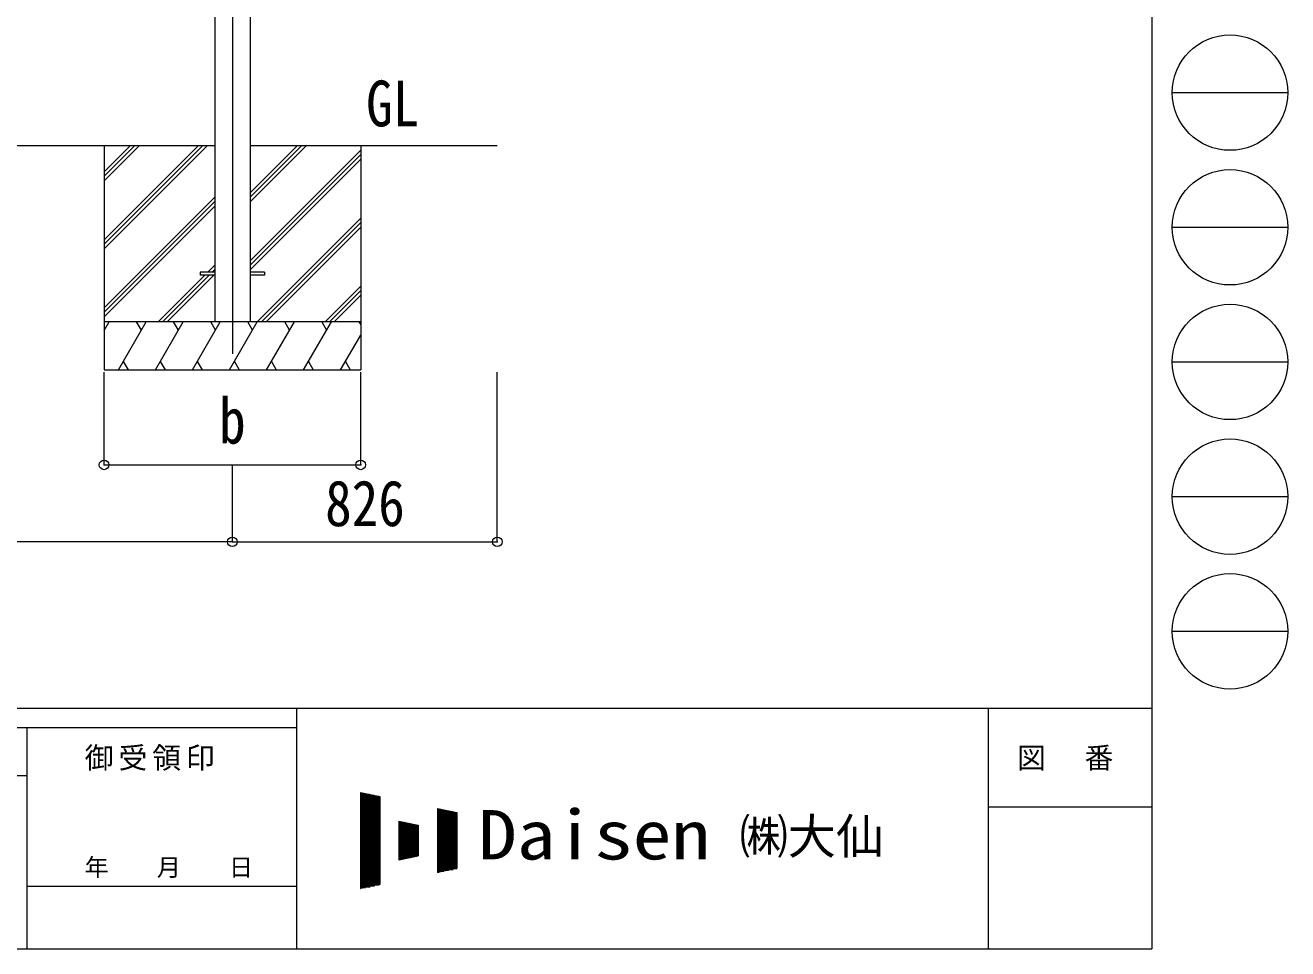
# Model space of a CAD drawing. Units: millimetres at full size, sheet at 1:30; details may follow other scales. Extents: x -8385 to 8479, y -5853 to 5787.
# Drawn here: x 4543 to 8479, y -5853 to -2973 of the extents above; entities that cross this region are included whole.
import ezdxf
from ezdxf.enums import TextEntityAlignment as Align

# ---------------------------------------------------------------- set-up
doc = ezdxf.new("R2010")
doc.units = ezdxf.units.MM
doc.header["$LTSCALE"] = 30
doc.header["$PDMODE"] = 32
doc.header["$PDSIZE"] = 30
for name, color, linetype, lineweight in [('0-0_0', 7, 'Continuous', 9), ('0-1_本体', 4, 'Continuous', 9), ('0-2_部品', 7, 'Continuous', 9), ('0-8_PARTS2', 2, 'Continuous', 9), ('0-A_寸法', 6, 'Continuous', 9), ('F-0_240', 7, 'Continuous', 9)]:
    doc.layers.add(name, color=color, linetype=linetype, lineweight=lineweight)
doc.styles.add('ＭＳ ゴシック', font='')
doc.styles.get('ＭＳ ゴシック').set_extended_font_data('MS Gothic')

msp = doc.modelspace()

# ---------------------------------------------------------------- linework, layer by layer
at = {"layer": '0-0_0'}
for p, q in [((3543.36, -3347.25), (5133.36, -3347.25)), ((4788.36, -3347.25), (4788.36, -4047.25)), ((4788.36, -3641.42), (5082.54, -3347.25)), ((4788.36, -3655.56), (5096.69, -3347.25)), ((4788.36, -3669.71), (5110.83, -3347.25)), ((4788.36, -3457.58), (4898.69, -3347.25)), ((4788.36, -3443.43), (4884.55, -3347.25)), ((4788.36, -3429.29), (4870.41, -3347.25)), ((5243.36, -3347.25), (6014.36, -3347.25)), ((5243.36, -3523.08), (5419.19, -3347.25)), ((5243.36, -3508.93), (5405.05, -3347.25)), ((5243.36, -3494.79), (5390.91, -3347.25)), ((5243.36, -3706.92), (5588.36, -3361.93)), ((5243.36, -3721.06), (5588.36, -3376.07)), ((5588.36, -3347.25), (5588.36, -4047.25)), ((5243.36, -3735.21), (5588.36, -3390.21)), ((4788.36, -3853.55), (5133.36, -3508.56)), ((4788.36, -3867.7), (5133.36, -3522.7)), ((4788.36, -3881.84), (5133.36, -3536.84)), ((5265.17, -3897.25), (5588.36, -3574.06)), ((5279.31, -3897.25), (5588.36, -3588.2)), ((5293.46, -3897.25), (5588.36, -3602.34)), ((5111.31, -3742.75), (5133.36, -3720.69)), ((5125.45, -3742.75), (5133.36, -3734.83)), ((4956.8, -3897.25), (5102.31, -3751.75)), ((4970.95, -3897.25), (5116.45, -3751.75)), ((4985.09, -3897.25), (5130.59, -3751.75)), ((5477.3, -3897.25), (5588.36, -3786.19)), ((5491.45, -3897.25), (5588.36, -3800.33)), ((5505.59, -3897.25), (5588.36, -3814.47)), ((5588.36, -3897.25), (4788.36, -3897.25)), ((4788.36, -3924.75), (4804.24, -3897.25)), ((4833.11, -4047.25), (4919.71, -3897.25)), ((4904.71, -3923.23), (4889.71, -3897.24)), ((4948.58, -4047.24), (5035.18, -3897.25)), ((5020.18, -3923.23), (5005.18, -3897.25)), ((5064.05, -4047.25), (5150.65, -3897.25)), ((5135.65, -3923.23), (5120.65, -3897.25)), ((5179.52, -4047.25), (5266.12, -3897.25)), ((5251.12, -3923.23), (5236.12, -3897.24)), ((5294.99, -4047.25), (5381.59, -3897.25)), ((5366.59, -3923.23), (5351.59, -3897.25)), ((5410.46, -4047.25), (5497.06, -3897.25)), ((5467.06, -3897.25), (5482.06, -3923.23)), ((5582.53, -3897.25), (5588.36, -3907.35)), ((5525.93, -4047.25), (5588.36, -3939.11)), ((4788.36, -4047.25), (5588.36, -4047.25)), ((4848.11, -4021.27), (4863.11, -4047.25)), ((4963.58, -4021.27), (4978.58, -4047.24)), ((5079.05, -4021.26), (5094.05, -4047.25)), ((5194.52, -4021.27), (5209.52, -4047.25)), ((5309.99, -4021.27), (5324.99, -4047.25)), ((5425.46, -4021.27), (5440.46, -4047.25)), ((5540.93, -4021.27), (5555.93, -4047.25))]:
    msp.add_line(p, q, dxfattribs=at)
at = {"layer": '0-1_本体'}
for p, q in [((5133.36, -1061.22), (5133.36, -3897.25)), ((5243.36, -1061.22), (5243.36, -3897.25))]:
    msp.add_line(p, q, dxfattribs=at)
at = {"layer": '0-2_部品', "color": 4}
for p, q in [((5088.36, -3742.75), (5088.36, -3751.75)), ((5133.36, -3742.75), (5088.36, -3742.75)), ((5133.36, -3751.75), (5088.36, -3751.75)), ((5288.36, -3742.75), (5243.36, -3742.75)), ((5288.36, -3751.75), (5243.36, -3751.75)), ((5288.36, -3742.75), (5288.36, -3751.75))]:
    msp.add_line(p, q, dxfattribs=at)
at = {"layer": '0-8_PARTS2'}
msp.add_line((5188.36, -1051.11), (5188.36, -3997.25), dxfattribs=at)
at = {"layer": '0-A_寸法'}
for p, q in [((4788.36, -4343.63), (4788.36, -4054.67)), ((5588.36, -4343.63), (5588.36, -4054.67)), ((6014.36, -4583.61), (6014.36, -4054.67)), ((4788.36, -4343.63), (5588.36, -4343.63)), ((5188.36, -4583.61), (5188.36, -4343.63)), ((5188.36, -4583.61), (3488.36, -4583.61)), ((5188.36, -4583.61), (6014.36, -4583.61))]:
    msp.add_line(p, q, dxfattribs=at)
for p in [(4788.36, -4343.63), (5588.36, -4343.63), (5188.36, -4583.61), (6014.36, -4583.61)]:
    msp.add_point(p, dxfattribs=at)
at = {"layer": 'F-0_240', "color": 5}
for p, q in [((8054.55, 5787.34), (8054.55, -5852.66)), ((-8385.45, -5102.66), (8054.55, -5102.66)), ((5387.79, -5102.66), (5387.79, -5852.66)), ((7544.54, -5102.66), (7544.54, -5852.66)), ((-8385.45, -5162.66), (5387.79, -5162.66)), ((4547.79, -5162.66), (4547.79, -5852.66)), ((2747.79, -5312.66), (4547.79, -5312.66)), ((7544.54, -5410.16), (8054.55, -5410.16)), ((4547.79, -5657.66), (5387.79, -5657.66)), ((-8385.45, -5852.66), (8054.55, -5852.66))]:
    msp.add_line(p, q, dxfattribs=at)
at = {"layer": 'F-0_240', "color": 4}
for p, q in [((8118.66, -3182.66), (8478.66, -3182.66)), ((8118.66, -3602.66), (8478.66, -3602.66)), ((8118.66, -4022.66), (8478.66, -4022.66)), ((8118.66, -4442.66), (8478.66, -4442.66)), ((8118.66, -4862.66), (8478.66, -4862.66))]:
    msp.add_line(p, q, dxfattribs=at)
at = {"layer": 'F-0_240'}
for p, q in [((5587.75, -5365.26), (5647.75, -5377.76)), ((5587.75, -5365.26), (5587.75, -5665.26)), ((5587.75, -5368.08), (5601.3, -5368.08)), ((5587.75, -5371.08), (5615.7, -5371.08)), ((5587.75, -5374.08), (5630.1, -5374.08)), ((5587.75, -5377.08), (5644.5, -5377.08)), ((5587.75, -5380.08), (5647.75, -5380.08)), ((5587.75, -5383.08), (5647.75, -5383.08)), ((5587.75, -5386.08), (5647.75, -5386.08)), ((5587.75, -5389.08), (5647.75, -5389.08)), ((5587.75, -5392.08), (5647.75, -5392.08)), ((5589.53, -5664.89), (5589.53, -5365.63)), ((5592.53, -5664.26), (5592.53, -5366.25)), ((5595.53, -5663.64), (5595.53, -5366.88)), ((5598.53, -5663.01), (5598.53, -5367.5)), ((5601.53, -5662.39), (5601.53, -5368.13)), ((5604.53, -5661.76), (5604.53, -5368.75)), ((5607.53, -5661.14), (5607.53, -5369.38)), ((5610.53, -5660.51), (5610.53, -5370)), ((5613.53, -5659.89), (5613.53, -5370.63)), ((5616.53, -5659.26), (5616.53, -5371.25)), ((5619.53, -5658.64), (5619.53, -5371.88)), ((5622.53, -5658.01), (5622.53, -5372.5)), ((5625.53, -5657.39), (5625.53, -5373.13)), ((5628.53, -5656.76), (5628.53, -5373.75)), ((5631.53, -5656.14), (5631.53, -5374.38)), ((5634.53, -5655.51), (5634.53, -5375)), ((5637.53, -5654.89), (5637.53, -5375.63)), ((5640.53, -5654.26), (5640.53, -5376.25)), ((5643.53, -5653.64), (5643.53, -5376.88)), ((5646.53, -5653.01), (5646.53, -5377.5)), ((5647.75, -5377.76), (5647.75, -5652.76)), ((5587.75, -5395.08), (5647.75, -5395.08)), ((5587.75, -5398.08), (5647.75, -5398.08)), ((5587.75, -5401.08), (5647.75, -5401.08)), ((5587.75, -5404.08), (5647.75, -5404.08)), ((5587.75, -5407.08), (5647.75, -5407.08)), ((5587.75, -5410.08), (5647.75, -5410.08)), ((5587.75, -5413.08), (5647.75, -5413.08)), ((5587.75, -5416.08), (5647.75, -5416.08)), ((5587.75, -5419.08), (5647.75, -5419.08)), ((5587.75, -5422.08), (5647.75, -5422.08)), ((5587.75, -5425.08), (5647.75, -5425.08)), ((5587.75, -5428.08), (5647.75, -5428.08)), ((5587.75, -5431.08), (5647.75, -5431.08)), ((5827.75, -5415.26), (5887.75, -5427.76)), ((5827.75, -5415.26), (5827.75, -5615.26)), ((5827.75, -5416.08), (5831.7, -5416.08)), ((5827.75, -5419.08), (5846.1, -5419.08)), ((5827.75, -5422.08), (5860.5, -5422.08)), ((5827.75, -5425.08), (5874.9, -5425.08)), ((5827.75, -5428.08), (5887.75, -5428.08)), ((5827.75, -5431.08), (5887.75, -5431.08)), ((5829.53, -5614.89), (5829.53, -5415.63)), ((5832.53, -5614.26), (5832.53, -5416.25)), ((5835.53, -5613.64), (5835.53, -5416.88)), ((5838.53, -5613.01), (5838.53, -5417.5)), ((5841.53, -5612.39), (5841.53, -5418.13)), ((5844.53, -5611.76), (5844.53, -5418.75)), ((5847.53, -5611.14), (5847.53, -5419.38)), ((5850.53, -5610.51), (5850.53, -5420)), ((5853.53, -5609.89), (5853.53, -5420.63)), ((5856.53, -5609.26), (5856.53, -5421.25)), ((5859.53, -5608.64), (5859.53, -5421.88)), ((5862.53, -5608.01), (5862.53, -5422.5)), ((5865.53, -5607.39), (5865.53, -5423.13)), ((5868.53, -5606.76), (5868.53, -5423.75)), ((5871.53, -5606.14), (5871.53, -5424.38)), ((5874.53, -5605.51), (5874.53, -5425)), ((5877.53, -5604.89), (5877.53, -5425.63)), ((5880.53, -5604.26), (5880.53, -5426.25)), ((5883.53, -5603.64), (5883.53, -5426.88)), ((5886.53, -5603.01), (5886.53, -5427.5)), ((5887.75, -5427.76), (5887.75, -5602.76)), ((5587.75, -5434.08), (5647.75, -5434.08)), ((5587.75, -5437.08), (5647.75, -5437.08)), ((5587.75, -5440.08), (5647.75, -5440.08)), ((5587.75, -5443.08), (5647.75, -5443.08)), ((5587.75, -5446.08), (5647.75, -5446.08)), ((5587.75, -5449.08), (5647.75, -5449.08)), ((5587.75, -5452.08), (5647.75, -5452.08)), ((5587.75, -5455.08), (5647.75, -5455.08)), ((5587.75, -5458.08), (5647.75, -5458.08)), ((5587.75, -5461.08), (5647.75, -5461.08)), ((5587.75, -5464.08), (5647.75, -5464.08)), ((5587.75, -5467.08), (5647.75, -5467.08)), ((5587.75, -5470.08), (5647.75, -5470.08)), ((5707.75, -5455.26), (5767.75, -5467.76)), ((5707.75, -5455.26), (5707.75, -5575.26)), ((5707.75, -5458.08), (5721.3, -5458.08)), ((5707.75, -5461.08), (5735.7, -5461.08)), ((5707.75, -5464.08), (5750.1, -5464.08)), ((5707.75, -5467.08), (5764.5, -5467.08)), ((5707.75, -5470.08), (5767.75, -5470.08)), ((5709.53, -5574.89), (5709.53, -5455.63)), ((5712.53, -5574.26), (5712.53, -5456.25)), ((5715.53, -5573.64), (5715.53, -5456.88)), ((5718.53, -5573.01), (5718.53, -5457.5)), ((5721.53, -5572.39), (5721.53, -5458.13)), ((5724.53, -5571.76), (5724.53, -5458.75)), ((5727.53, -5571.14), (5727.53, -5459.38)), ((5730.53, -5570.51), (5730.53, -5460)), ((5733.53, -5569.89), (5733.53, -5460.63)), ((5736.53, -5569.26), (5736.53, -5461.25)), ((5739.53, -5568.64), (5739.53, -5461.88)), ((5742.53, -5568.01), (5742.53, -5462.5)), ((5745.53, -5567.39), (5745.53, -5463.13)), ((5748.53, -5566.76), (5748.53, -5463.75)), ((5751.53, -5566.14), (5751.53, -5464.38)), ((5754.53, -5565.51), (5754.53, -5465)), ((5757.53, -5564.89), (5757.53, -5465.63)), ((5760.53, -5564.26), (5760.53, -5466.25)), ((5763.53, -5563.64), (5763.53, -5466.88)), ((5766.53, -5563.01), (5766.53, -5467.5)), ((5767.75, -5467.76), (5767.75, -5562.76)), ((5827.75, -5434.08), (5887.75, -5434.08)), ((5827.75, -5437.08), (5887.75, -5437.08)), ((5827.75, -5440.08), (5887.75, -5440.08)), ((5827.75, -5443.08), (5887.75, -5443.08)), ((5827.75, -5446.08), (5887.75, -5446.08)), ((5827.75, -5449.08), (5887.75, -5449.08)), ((5827.75, -5452.08), (5887.75, -5452.08)), ((5827.75, -5455.08), (5887.75, -5455.08)), ((5827.75, -5458.08), (5887.75, -5458.08)), ((5827.75, -5461.08), (5887.75, -5461.08)), ((5827.75, -5464.08), (5887.75, -5464.08)), ((5827.75, -5467.08), (5887.75, -5467.08)), ((5827.75, -5470.08), (5887.75, -5470.08)), ((5587.75, -5473.08), (5647.75, -5473.08)), ((5587.75, -5476.08), (5647.75, -5476.08)), ((5587.75, -5479.08), (5647.75, -5479.08)), ((5587.75, -5482.08), (5647.75, -5482.08)), ((5587.75, -5485.08), (5647.75, -5485.08)), ((5587.75, -5488.08), (5647.75, -5488.08)), ((5587.75, -5491.08), (5647.75, -5491.08)), ((5587.75, -5494.08), (5647.75, -5494.08)), ((5587.75, -5497.08), (5647.75, -5497.08)), ((5587.75, -5500.08), (5647.75, -5500.08)), ((5587.75, -5503.08), (5647.75, -5503.08)), ((5587.75, -5506.08), (5647.75, -5506.08)), ((5587.75, -5509.08), (5647.75, -5509.08)), ((5707.75, -5473.08), (5767.75, -5473.08)), ((5707.75, -5476.08), (5767.75, -5476.08)), ((5707.75, -5479.08), (5767.75, -5479.08)), ((5707.75, -5482.08), (5767.75, -5482.08)), ((5707.75, -5485.08), (5767.75, -5485.08)), ((5707.75, -5488.08), (5767.75, -5488.08)), ((5707.75, -5491.08), (5767.75, -5491.08)), ((5707.75, -5494.08), (5767.75, -5494.08)), ((5707.75, -5497.08), (5767.75, -5497.08)), ((5707.75, -5500.08), (5767.75, -5500.08)), ((5707.75, -5503.08), (5767.75, -5503.08)), ((5707.75, -5506.08), (5767.75, -5506.08)), ((5707.75, -5509.08), (5767.75, -5509.08)), ((5827.75, -5473.08), (5887.75, -5473.08)), ((5827.75, -5476.08), (5887.75, -5476.08)), ((5827.75, -5479.08), (5887.75, -5479.08)), ((5827.75, -5482.08), (5887.75, -5482.08)), ((5827.75, -5485.08), (5887.75, -5485.08)), ((5827.75, -5488.08), (5887.75, -5488.08)), ((5827.75, -5491.08), (5887.75, -5491.08)), ((5827.75, -5494.08), (5887.75, -5494.08)), ((5827.75, -5497.08), (5887.75, -5497.08)), ((5827.75, -5500.08), (5887.75, -5500.08)), ((5827.75, -5503.08), (5887.75, -5503.08)), ((5827.75, -5506.08), (5887.75, -5506.08)), ((5827.75, -5509.08), (5887.75, -5509.08)), ((5587.75, -5512.08), (5647.75, -5512.08)), ((5587.75, -5515.08), (5647.75, -5515.08)), ((5587.75, -5518.08), (5647.75, -5518.08)), ((5587.75, -5521.08), (5647.75, -5521.08)), ((5587.75, -5524.08), (5647.75, -5524.08)), ((5587.75, -5527.08), (5647.75, -5527.08)), ((5587.75, -5530.08), (5647.75, -5530.08)), ((5587.75, -5533.08), (5647.75, -5533.08)), ((5587.75, -5536.08), (5647.75, -5536.08)), ((5587.75, -5539.08), (5647.75, -5539.08)), ((5587.75, -5542.08), (5647.75, -5542.08)), ((5587.75, -5545.08), (5647.75, -5545.08)), ((5587.75, -5548.08), (5647.75, -5548.08)), ((5707.75, -5512.08), (5767.75, -5512.08)), ((5707.75, -5515.08), (5767.75, -5515.08)), ((5707.75, -5518.08), (5767.75, -5518.08)), ((5707.75, -5521.08), (5767.75, -5521.08)), ((5707.75, -5524.08), (5767.75, -5524.08)), ((5707.75, -5527.08), (5767.75, -5527.08)), ((5707.75, -5530.08), (5767.75, -5530.08)), ((5707.75, -5533.08), (5767.75, -5533.08)), ((5707.75, -5536.08), (5767.75, -5536.08)), ((5707.75, -5539.08), (5767.75, -5539.08)), ((5707.75, -5542.08), (5767.75, -5542.08)), ((5707.75, -5545.08), (5767.75, -5545.08)), ((5707.75, -5548.08), (5767.75, -5548.08)), ((5827.75, -5512.08), (5887.75, -5512.08)), ((5827.75, -5515.08), (5887.75, -5515.08)), ((5827.75, -5518.08), (5887.75, -5518.08)), ((5827.75, -5521.08), (5887.75, -5521.08)), ((5827.75, -5524.08), (5887.75, -5524.08)), ((5827.75, -5527.08), (5887.75, -5527.08)), ((5827.75, -5530.08), (5887.75, -5530.08)), ((5827.75, -5533.08), (5887.75, -5533.08)), ((5827.75, -5536.08), (5887.75, -5536.08)), ((5827.75, -5539.08), (5887.75, -5539.08)), ((5827.75, -5542.08), (5887.75, -5542.08)), ((5827.75, -5545.08), (5887.75, -5545.08)), ((5827.75, -5548.08), (5887.75, -5548.08)), ((5587.75, -5551.08), (5647.75, -5551.08)), ((5587.75, -5554.08), (5647.75, -5554.08)), ((5587.75, -5557.08), (5647.75, -5557.08)), ((5587.75, -5560.08), (5647.75, -5560.08)), ((5587.75, -5563.08), (5647.75, -5563.08)), ((5587.75, -5566.08), (5647.75, -5566.08)), ((5587.75, -5569.08), (5647.75, -5569.08)), ((5587.75, -5572.08), (5647.75, -5572.08)), ((5587.75, -5575.08), (5647.75, -5575.08)), ((5587.75, -5578.08), (5647.75, -5578.08)), ((5587.75, -5581.08), (5647.75, -5581.08)), ((5587.75, -5584.08), (5647.75, -5584.08)), ((5587.75, -5587.08), (5647.75, -5587.08)), ((5707.75, -5551.08), (5767.75, -5551.08)), ((5707.75, -5554.08), (5767.75, -5554.08)), ((5707.75, -5557.08), (5767.75, -5557.08)), ((5707.75, -5560.08), (5767.75, -5560.08)), ((5707.75, -5575.26), (5767.75, -5562.76)), ((5707.75, -5563.08), (5766.2, -5563.08)), ((5707.75, -5566.08), (5751.8, -5566.08)), ((5707.75, -5569.08), (5737.4, -5569.08)), ((5707.75, -5572.08), (5723, -5572.08)), ((5707.75, -5575.08), (5708.6, -5575.08)), ((5827.75, -5551.08), (5887.75, -5551.08)), ((5827.75, -5554.08), (5887.75, -5554.08)), ((5827.75, -5557.08), (5887.75, -5557.08)), ((5827.75, -5560.08), (5887.75, -5560.08)), ((5827.75, -5563.08), (5887.75, -5563.08)), ((5827.75, -5566.08), (5887.75, -5566.08)), ((5827.75, -5569.08), (5887.75, -5569.08)), ((5827.75, -5572.08), (5887.75, -5572.08)), ((5827.75, -5575.08), (5887.75, -5575.08)), ((5827.75, -5578.08), (5887.75, -5578.08)), ((5827.75, -5581.08), (5887.75, -5581.08)), ((5827.75, -5584.08), (5887.75, -5584.08)), ((5827.75, -5587.08), (5887.75, -5587.08)), ((5587.75, -5590.08), (5647.75, -5590.08)), ((5587.75, -5593.08), (5647.75, -5593.08)), ((5587.75, -5596.08), (5647.75, -5596.08)), ((5587.75, -5599.08), (5647.75, -5599.08)), ((5587.75, -5602.08), (5647.75, -5602.08)), ((5587.75, -5605.08), (5647.75, -5605.08)), ((5587.75, -5608.08), (5647.75, -5608.08)), ((5587.75, -5611.08), (5647.75, -5611.08)), ((5587.75, -5614.08), (5647.75, -5614.08)), ((5587.75, -5617.08), (5647.75, -5617.08)), ((5587.75, -5620.08), (5647.75, -5620.08)), ((5587.75, -5623.08), (5647.75, -5623.08)), ((5587.75, -5626.08), (5647.75, -5626.08)), ((5827.75, -5590.08), (5887.75, -5590.08)), ((5827.75, -5593.08), (5887.75, -5593.08)), ((5827.75, -5596.08), (5887.75, -5596.08)), ((5827.75, -5599.08), (5887.75, -5599.08)), ((5827.75, -5602.08), (5887.75, -5602.08)), ((5887.75, -5602.76), (5827.75, -5615.26)), ((5827.75, -5605.08), (5876.6, -5605.08)), ((5827.75, -5608.08), (5862.2, -5608.08)), ((5827.75, -5611.08), (5847.8, -5611.08)), ((5827.75, -5614.08), (5833.4, -5614.08)), ((5587.75, -5629.08), (5647.75, -5629.08)), ((5587.75, -5632.08), (5647.75, -5632.08)), ((5587.75, -5635.08), (5647.75, -5635.08)), ((5587.75, -5638.08), (5647.75, -5638.08)), ((5587.75, -5641.08), (5647.75, -5641.08)), ((5587.75, -5644.08), (5647.75, -5644.08)), ((5587.75, -5647.08), (5647.75, -5647.08)), ((5587.75, -5650.08), (5647.75, -5650.08)), ((5647.75, -5652.76), (5587.75, -5665.26)), ((5587.75, -5653.08), (5646.2, -5653.08)), ((5587.75, -5656.08), (5631.8, -5656.08)), ((5587.75, -5659.08), (5617.4, -5659.08)), ((5587.75, -5662.08), (5603, -5662.08)), ((5587.75, -5665.08), (5588.6, -5665.08))]:
    msp.add_line(p, q, dxfattribs=at)
at = {"layer": 'F-0_240', "color": 4}
for centre in [(8298.66, -3182.66), (8298.66, -3602.66), (8298.66, -4022.66), (8298.66, -4442.66), (8298.66, -4862.66)]:
    msp.add_circle(centre, 180, dxfattribs=at)

# ---------------------------------------------------------------- texts
at = {"layer": '0-0_0', "style": 'ＭＳ ゴシック', "width": 0.85}
msp.add_text('GL', height=143, dxfattribs=at).set_placement((5605.33, -3330.93), align=Align.BOTTOM_LEFT)
at = {"layer": '0-A_寸法', "color": 7, "style": 'ＭＳ ゴシック', "width": 0.85}
for s, p in [('b', (5147.11, -4319.88)), ('826', (5477.61, -4577.61))]:
    msp.add_text(s, height=143, dxfattribs=at).set_placement(p, align=Align.BOTTOM_LEFT)
at = {"layer": 'F-0_240', "style": 'ＭＳ ゴシック', "width": 1.15}
msp.add_text('Daisen', height=154, dxfattribs=at).set_placement((5954.61, -5620.26), align=Align.BOTTOM_LEFT)
at = {"layer": 'F-0_240', "style": 'ＭＳ ゴシック'}
for s, height, p in [('㈱大仙\u3000', 110, (6770.01, -5590.26)), ('年\u3000\u3000月\u3000\u3000日', 54.99, (4727.79, -5642.66))]:
    msp.add_text(s, height=height, dxfattribs=at).set_placement(p, align=Align.BOTTOM_LEFT)
at = {"layer": 'F-0_240', "char_height": 65.98, "attachment_point": 7, "style": 'ＭＳ ゴシック'}
for s, insert in [('\\T1.17;御受領印', (4727.79, -5297.66)), ('\\T1.17;図\u3000番', (7634.54, -5297.66))]:
    msp.add_mtext(s, dxfattribs=dict(at, insert=insert))

doc.saveas('drawing.dxf')
